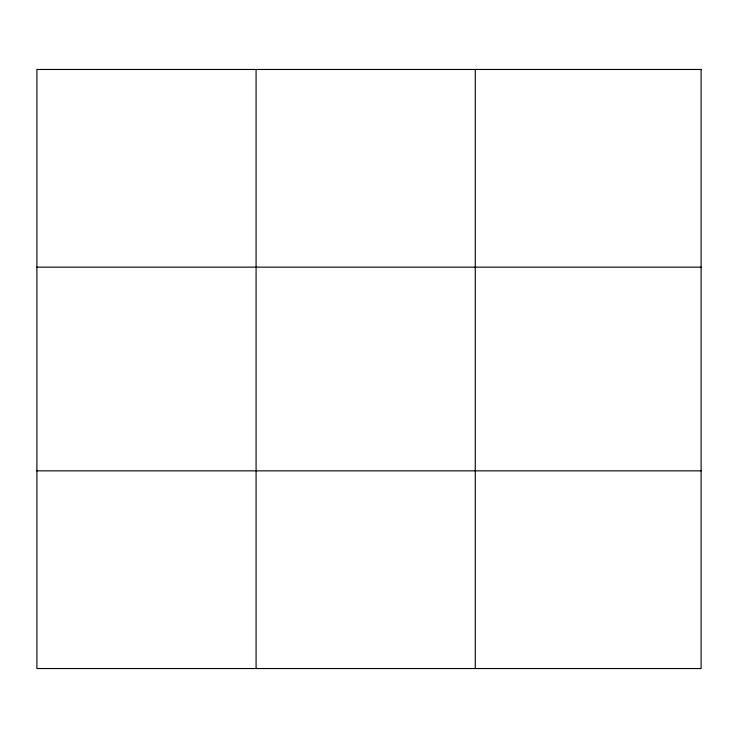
<?xml version="1.0" encoding="UTF-8"?>
<svg xmlns="http://www.w3.org/2000/svg" width="738" height="738" viewBox="0 0 738 738"><rect width="100%" height="100%" fill="white"/><g stroke="black" fill="none" stroke-linecap="round" stroke-linejoin="round"><path stroke-width="1.11" d="M256.086 668.536L256.086 69.464M475.272 668.536L475.272 69.464M36.9 267.156L701.1 267.156M36.9 470.844L701.1 470.844M701.1 69.464L701.1 668.536L36.9 668.536L36.9 69.464L701.1 69.464"/></g></svg>
